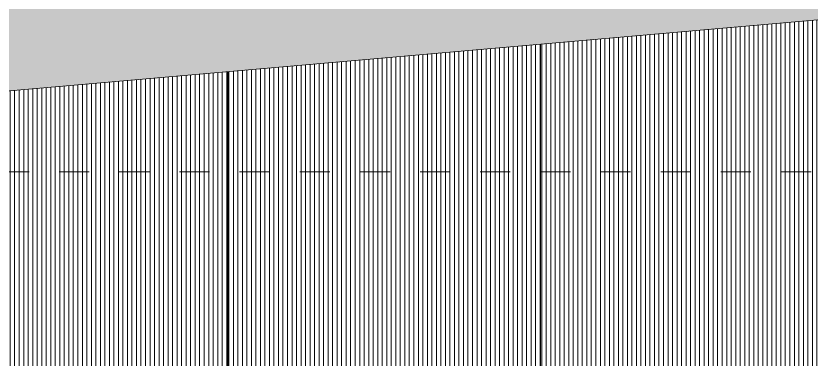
# Model space of a CAD drawing. Header units: metres. Extents: x -4613 to -4328, y -1 to 30.
# Drawn here: x -4386.105 to -4383.461, y 14.618 to 15.757 of the extents above; entities that cross this region are included whole.
import ezdxf

# ---------------------------------------------------------------- set-up
doc = ezdxf.new("R2010")
doc.units = ezdxf.units.M
doc.linetypes.add('AEC_Center', pattern=[0.024, 0.012, -0.004, 0.004, -0.004])
for name, color, linetype, lineweight in [('A-FLOR-LEVL', 51, 'Continuous', 5), ('A-GLAZ-CURT', 52, 'Continuous', 5), ('A-ROOF', 132, 'Continuous', 5)]:
    doc.layers.add(name, color=color, linetype=linetype, lineweight=lineweight)

# ---------------------------------------------------------------- blocks, each defined once
blk = doc.blocks.new('Roof Gutters3 - Roof Gutters-1885272-NORTH EAST')
at = {"layer": 'A-ROOF'}
blk.add_hatch(color=256, dxfattribs=at).paths.add_polyline_path([(4312.8667, 15.5002), (4332.6798, 17.2336), (4332.6794, 17.6914), (4312.827, 15.9545), (4312.8283, 15.94), (4312.8363, 15.94), (4312.8363, 15.8482), (4312.862, 15.5542)])
blk.add_line((4332.6798, 17.2336), (4312.8667, 15.5002), dxfattribs=at)
blk = doc.blocks.new('System Panel - Danpalon - Multicell - 16mm thk - Light grey-3236423-NORTH EAST')
at = {"layer": 'A-GLAZ-CURT'}
h = blk.add_hatch(dxfattribs=at)
h.set_pattern_fill('FP_225', color=256, style=0, pattern_type=2)
h.set_pattern_definition([(90, (4315.253, 11.147), (-0.015, 9e-19), [])])
h.paths.add_polyline_path([(4314.733, 6.4533), (4315.773, 6.4533), (4315.773, 15.7545), (4314.733, 15.6635), (4314.733, 6.6387)])
blk.add_line((4314.733, 15.6635), (4314.733, 6.4533), dxfattribs=at)
blk = doc.blocks.new('System Panel - Danpalon - Multicell - 16mm thk - Light grey-V243-NORTH EAST')
at = {"layer": 'A-GLAZ-CURT'}
h = blk.add_hatch(dxfattribs=at)
h.set_pattern_fill('FP_233', color=256, style=0, pattern_type=2)
h.set_pattern_definition([(90, (4314.213, 11.147), (-0.015, 9e-19), [])])
h.paths.add_polyline_path([(4313.693, 6.4533), (4314.733, 6.4533), (4314.733, 15.6635), (4313.693, 15.5725), (4313.693, 6.6387)])
for p, q in [((4314.733, 6.4533), (4314.733, 15.6635)), ((4313.693, 15.5725), (4313.693, 6.4533))]:
    blk.add_line(p, q, dxfattribs=at)
blk = doc.blocks.new('System Panel - Danpalon - Multicell - 16mm thk - Light grey-3374135-NORTH EAST')
at = {"layer": 'A-GLAZ-CURT'}
h = blk.add_hatch(dxfattribs=at)
h.set_pattern_fill('FP_239', color=256, style=0, pattern_type=2)
h.set_pattern_definition([(90, (4313.186, 11.147), (-0.015, 9e-19), [])])
h.paths.add_polyline_path([(4312.6796, 6.4533), (4313.693, 6.4533), (4313.693, 15.5725), (4312.9502, 15.5075), (4312.9513, 13.0257), (4312.7252, 13.0246), (4312.7252, 6.5), (4312.6796, 6.5), (4312.6796, 6.4961)])
blk.add_line((4313.693, 6.4533), (4313.693, 15.5725), dxfattribs=at)

msp = doc.modelspace()

# ---------------------------------------------------------------- linework, layer by layer
at = {"layer": 'A-FLOR-LEVL', "linetype": 'AEC_Center'}
msp.add_line((-4462.9612, 15.24), (-4329.158, 15.24), dxfattribs=at)

# ---------------------------------------------------------------- block references
at = {"layer": 'A-GLAZ-CURT'}
for name in ['System Panel - Danpalon - Multicell - 16mm thk - Light grey-3236423-NORTH EAST', 'System Panel - Danpalon - Multicell - 16mm thk - Light grey-V243-NORTH EAST', 'System Panel - Danpalon - Multicell - 16mm thk - Light grey-3374135-NORTH EAST']:
    msp.add_blockref(name, (-8699.0936, 0), dxfattribs=at)
at = {"layer": 'A-ROOF'}
msp.add_blockref('Roof Gutters3 - Roof Gutters-1885272-NORTH EAST', (-8699.0936, 0), dxfattribs=at)

doc.saveas('drawing.dxf')
